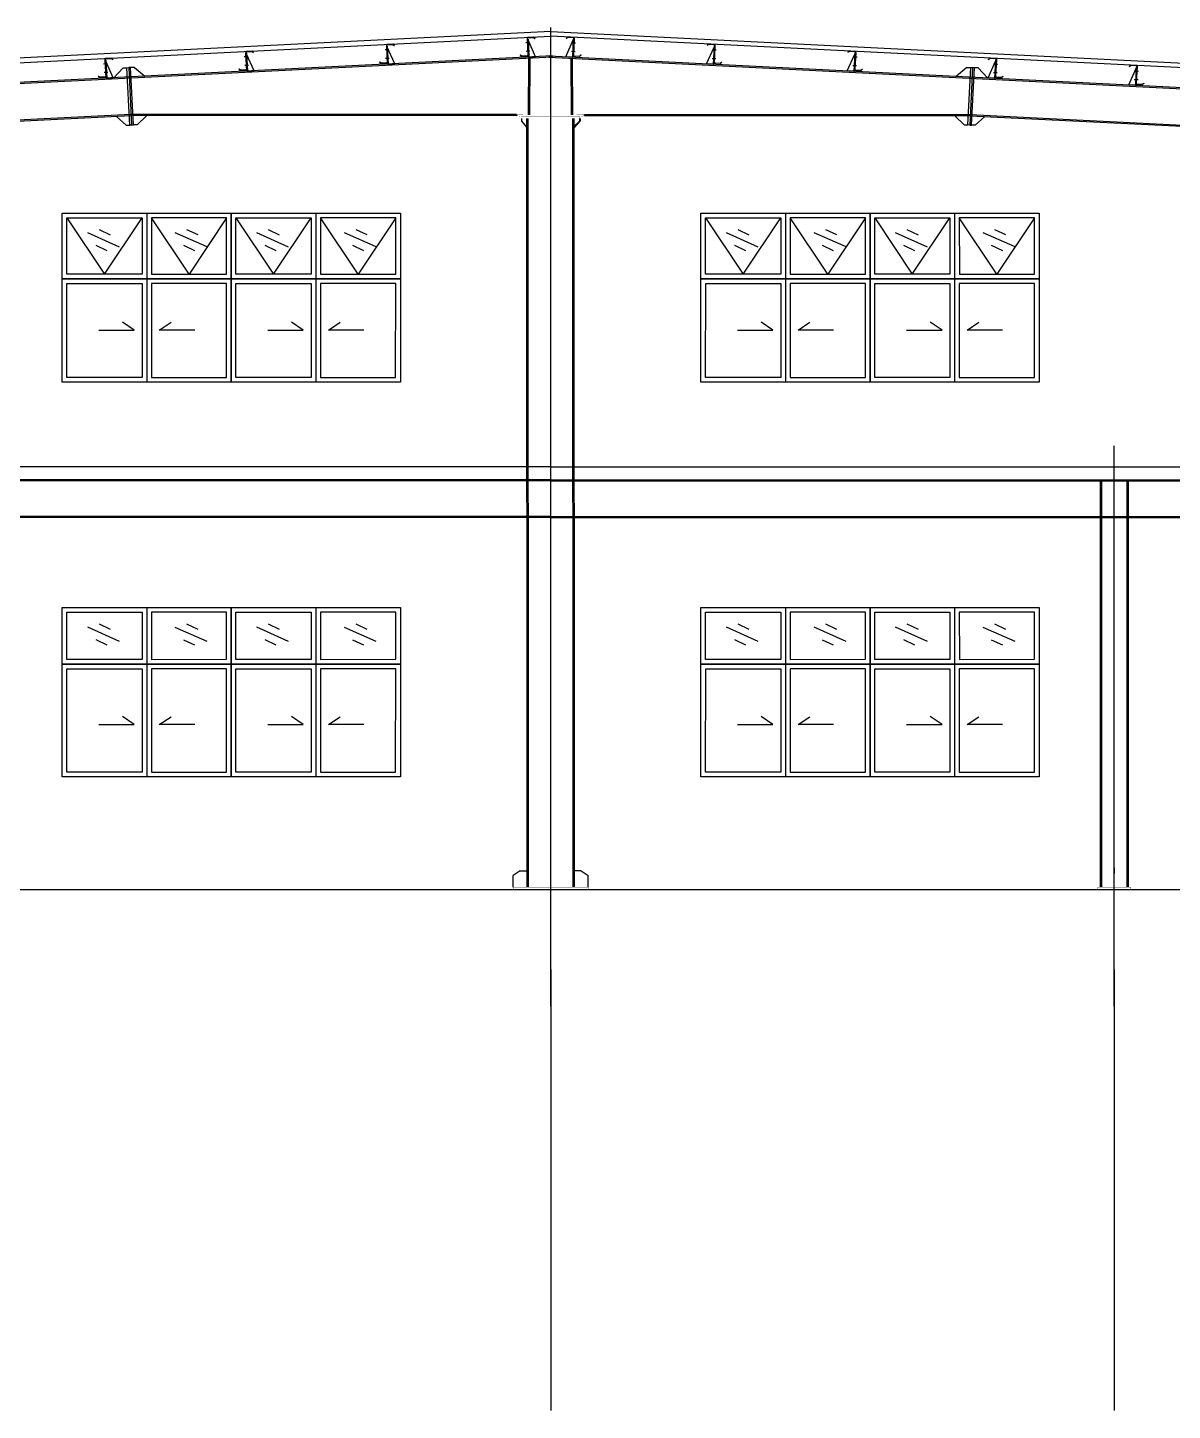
# Model space of a CAD drawing. Extents: x 180850 to 1400258, y 48356 to 327067.
# Drawn here: x 830973 to 843158, y 243632 to 258350 of the extents above; entities that cross this region are included whole.
import ezdxf

# ---------------------------------------------------------------- set-up
doc = ezdxf.new("R2010")
doc.units = 0
doc.header["$LTSCALE"] = 1000
for name, color, linetype in [('AXIS', 3, 'Continuous'), ('DOTE', 1, 'Continuous'), ('GL', 150, 'Continuous'), ('GZ', 50, 'Continuous'), ('LT', 27, 'Continuous'), ('PZ', 202, 'Continuous')]:
    doc.layers.add(name, color=color, linetype=linetype)

msp = doc.modelspace()

# ---------------------------------------------------------------- linework, layer by layer
at = {"color": 8}
for p, q in [((831390.1736459126, 256325.9786894473, -0.8588636219624366), (831790.2466127181, 255725.5858512942, -0.8588636219624366)), ((831790.2466127181, 255725.5858512942, -0.8588636219624366), (832190.3278765746, 256325.6580016415, -0.8588636219624366)), ((832240.502958785, 256375.9425833148, -0.8588636219624366), (832240.6313898627, 255675.6700640673, -0.8588636219624366)), ((832690.9978324878, 255725.7235402447, -0.8588636219624366), (832290.6964821615, 256325.6764094011, -0.8588636219624366)), ((833090.850551457, 256326.2355757874, -0.8588636219624366), (832690.9978324878, 255725.7235402447, -0.8588636219624366)), ((833190.137538651, 256325.9572676836, -0.8588636219624366), (833590.2105054565, 255725.5644295305, -0.8588636219624366)), ((833590.2105054565, 255725.5644295305, -0.8588636219624366), (833990.291769313, 256325.6365798778, -0.8588636219624366)), ((834040.4668515235, 256375.9211615511, -0.8588636219624366), (834040.5952826012, 255675.6486423037, -0.8588636219624366)), ((834490.9617252263, 255725.7021184811, -0.8588636219624366), (834090.6603749, 256325.6549876374, -0.8588636219624366)), ((834890.8144441955, 256326.2141540238, -0.8588636219624366), (834490.9617252263, 255725.7021184811, -0.8588636219624366)), ((838190.2097531741, 256326.0001112109, -0.8588636219624366), (838590.2827199796, 255725.6072730578, -0.8588636219624366)), ((838590.2827199796, 255725.6072730578, -0.8588636219624366), (838990.3639838361, 256325.6794234051, -0.8588636219624366)), ((839040.5390660466, 256375.9640050784, -0.8588636219624366), (839040.6674971243, 255675.691485831, -0.8588636219624366)), ((839491.0339397494, 255725.7449620084, -0.8588636219624366), (839090.7325894231, 256325.6978311647, -0.8588636219624366)), ((839890.8866587186, 256326.2569975511, -0.8588636219624366), (839491.0339397494, 255725.7449620084, -0.8588636219624366)), ((839990.1736459126, 256325.9786894473, -0.8588636219624366), (840390.2466127181, 255725.5858512942, -0.8588636219624366)), ((840390.2466127181, 255725.5858512942, -0.8588636219624366), (840790.3278765746, 256325.6580016415, -0.8588636219624366)), ((840840.502958785, 256375.9425833148, -0.8588636219624366), (840840.6313898627, 255675.6700640673, -0.8588636219624366)), ((841290.9978324878, 255725.7235402447, -0.8588636219624366), (840890.6964821615, 256325.6764094011, -0.8588636219624366)), ((841690.850551457, 256326.2355757874, -0.8588636219624366), (841290.9978324878, 255725.7235402447, -0.8588636219624366)), ((831608.9900920771, 256171.4700758417, -0.8588636219624366), (831947.3019435448, 256018.8607322307, -0.8588636219624366)), ((831733.6171587091, 256203.5179567246, -0.8588636219624366), (831851.2802390113, 256146.4553734473, -0.8588636219624366)), ((832541.0572881231, 256169.9243734896, -0.8588636219624366), (832880.8681263925, 256020.6825737299, -0.8588636219624366)), ((832665.359917626, 256203.208434315, -0.8588636219624366), (832783.5839240439, 256147.31726164, -0.8588636219624366)), ((833408.9539848155, 256171.448654078, -0.8588636219624366), (833747.2658362832, 256018.8393104671, -0.8588636219624366)), ((833533.5810514475, 256203.4965349609, -0.8588636219624366), (833651.2441317497, 256146.4339516836, -0.8588636219624366)), ((834341.0211808615, 256169.9029517259, -0.8588636219624366), (834680.8320191309, 256020.6611519662, -0.8588636219624366)), ((834465.3238103645, 256203.1870125513, -0.8588636219624366), (834583.5478167824, 256147.2958398764, -0.8588636219624366)), ((838409.0261993386, 256171.4914976054, -0.8588636219624366), (838747.3380508063, 256018.8821539944, -0.8588636219624366)), ((838533.6532659706, 256203.5393784883, -0.8588636219624366), (838651.3163462728, 256146.4767952109, -0.8588636219624366)), ((839341.0933953846, 256169.9457952532, -0.8588636219624366), (839680.904233654, 256020.7039954936, -0.8588636219624366)), ((839465.3960248876, 256203.2298560786, -0.8588636219624366), (839583.6200313055, 256147.3386834037, -0.8588636219624366)), ((840208.9900920771, 256171.4700758417, -0.8588636219624366), (840547.3019435448, 256018.8607322307, -0.8588636219624366)), ((840333.6171587091, 256203.5179567246, -0.8588636219624366), (840451.2802390113, 256146.4553734473, -0.8588636219624366)), ((841141.0572881231, 256169.9243734895, -0.8588636219624366), (841480.8681263925, 256020.6825737299, -0.8588636219624366)), ((841265.359917626, 256203.208434315, -0.8588636219624366), (841383.5839240439, 256147.31726164, -0.8588636219624366)), ((831697.4182019288, 256035.6178933394, -0.8588636219624366), (831815.0812822311, 255978.5553100621, -0.8588636219624366)), ((832630.8302818618, 256034.9571341395, -0.8588636219624366), (832749.0542882798, 255979.0659614647, -0.8588636219624366)), ((833497.3820946673, 256035.5964715758, -0.8588636219624366), (833615.0451749696, 255978.5338882984, -0.8588636219624366)), ((834430.7941746003, 256034.9357123759, -0.8588636219624366), (834549.0181810183, 255979.044539701, -0.8588636219624366)), ((838497.4543091904, 256035.6393151031, -0.8588636219624366), (838615.1173894927, 255978.5767318258, -0.8588636219624366)), ((839430.8663891234, 256034.9785559032, -0.8588636219624366), (839549.0903955414, 255979.0873832283, -0.8588636219624366)), ((840297.4182019288, 256035.6178933394, -0.8588636219624366), (840415.0812822311, 255978.5553100621, -0.8588636219624366)), ((841230.8302818618, 256034.9571341395, -0.8588636219624366), (841349.0542882798, 255979.0659614646, -0.8588636219624366)), ((832240.6313898627, 255675.6700640673, -0.8588636219624366), (832240.334440215, 254575.6701008086, -0.8588636219624366)), ((834040.5952826012, 255675.6486423037, -0.8588636219624366), (834040.2983329535, 254575.6486790449, -0.8588636219624366)), ((839040.6674971243, 255675.691485831, -0.8588636219624366), (839040.3705474766, 254575.6915225723, -0.8588636219624366)), ((840840.6313898627, 255675.6700640673, -0.8588636219624366), (840840.334440215, 254575.6701008086, -0.8588636219624366)), ((831729.7737858994, 255131.090204967, -0.8588636219624366), (832106.4648071239, 255130.9969897422, -0.8588636219624366)), ((832106.4648071239, 255130.9969897422, -0.8588636219624366), (831981.649973991, 255215.4729585248, -0.8588636219624366)), ((832374.5388971069, 255130.9306526512, -0.8588636219624366), (832499.3955234679, 255215.3448382218, -0.8588636219624366)), ((832751.2299183314, 255130.8374374264, -0.8588636219624366), (832374.5388971069, 255130.9306526512, -0.8588636219624366)), ((833529.7376786378, 255131.0687832033, -0.8588636219624366), (833906.4286998623, 255130.9755679785, -0.8588636219624366)), ((833906.4286998623, 255130.9755679785, -0.8588636219624366), (833781.6138667294, 255215.4515367612, -0.8588636219624366)), ((834174.5027898453, 255130.9092308875, -0.8588636219624366), (834299.3594162064, 255215.3234164581, -0.8588636219624366)), ((834551.1938110698, 255130.8160156627, -0.8588636219624366), (834174.5027898453, 255130.9092308875, -0.8588636219624366)), ((838529.809893161, 255131.1116267307, -0.8588636219624366), (838906.5009143854, 255131.0184115059, -0.8588636219624366)), ((838906.5009143854, 255131.0184115059, -0.8588636219624366), (838781.6860812525, 255215.4943802885, -0.8588636219624366)), ((839174.5750043684, 255130.9520744148, -0.8588636219624366), (839299.4316307295, 255215.3662599855, -0.8588636219624366)), ((839551.2660255929, 255130.85885919, -0.8588636219624366), (839174.5750043684, 255130.9520744148, -0.8588636219624366)), ((840329.7737858994, 255131.090204967, -0.8588636219624366), (840706.4648071239, 255130.9969897422, -0.8588636219624366)), ((840706.4648071239, 255130.9969897422, -0.8588636219624366), (840581.649973991, 255215.4729585248, -0.8588636219624366)), ((840974.5388971069, 255130.9306526512, -0.8588636219624366), (841099.3955234679, 255215.3448382218, -0.8588636219624366)), ((841351.2299183314, 255130.8374374264, -0.8588636219624366), (840974.5388971069, 255130.9306526512, -0.8588636219624366)), ((832240.503405467, 252176.4694914776, -0.8588636219624366), (832240.6318365448, 251576.1969722302, -0.8588636219624366)), ((834040.4672982055, 252176.4480697139, -0.8588636219624366), (834040.5957292833, 251576.1755504665, -0.8588636219624366)), ((839040.5395127286, 252176.4909132413, -0.8588636219624366), (839040.6679438064, 251576.2183939938, -0.8588636219624366)), ((840840.503405467, 252176.4694914776, -0.8588636219624366), (840840.6318365448, 251576.1969722302, -0.8588636219624366)), ((831733.6176053912, 252004.0448648874, -0.8588636219624366), (831851.2806856934, 251946.9822816101, -0.8588636219624366)), ((832665.3603643081, 252003.7353424778, -0.8588636219624366), (832783.584370726, 251947.8441698029, -0.8588636219624366)), ((833533.5814981296, 252004.0234431238, -0.8588636219624366), (833651.2445784318, 251946.9608598464, -0.8588636219624366)), ((834465.3242570466, 252003.7139207141, -0.8588636219624366), (834583.5482634645, 251947.8227480392, -0.8588636219624366)), ((838533.6537126527, 252004.0662866511, -0.8588636219624366), (838651.3167929549, 251947.0037033738, -0.8588636219624366)), ((839465.3964715697, 252003.7567642415, -0.8588636219624366), (839583.6204779876, 251947.8655915665, -0.8588636219624366)), ((840333.6176053912, 252004.0448648874, -0.8588636219624366), (840451.2806856934, 251946.9822816101, -0.8588636219624366)), ((841265.3603643081, 252003.7353424778, -0.8588636219624366), (841383.584370726, 251947.8441698029, -0.8588636219624366)), ((831608.9905387592, 251971.9969840045, -0.8588636219624366), (831947.3023902269, 251819.3876403936, -0.8588636219624366)), ((831697.4186486109, 251836.1448015023, -0.8588636219624366), (831815.0817289131, 251779.0822182249, -0.8588636219624366)), ((832541.0577348052, 251970.4512816524, -0.8588636219624366), (832880.8685730746, 251821.2094818927, -0.8588636219624366)), ((832630.8307285439, 251835.4840423024, -0.8588636219624366), (832749.054734962, 251779.5928696275, -0.8588636219624366)), ((833408.9544314976, 251971.9755622409, -0.8588636219624366), (833747.2662829653, 251819.3662186299, -0.8588636219624366)), ((833497.3825413494, 251836.1233797386, -0.8588636219624366), (833615.0456216516, 251779.0607964613, -0.8588636219624366)), ((834341.0216275436, 251970.4298598887, -0.8588636219624366), (834680.832465813, 251821.1880601291, -0.8588636219624366)), ((838409.0266460207, 251972.0184057682, -0.8588636219624366), (838747.3384974884, 251819.4090621572, -0.8588636219624366)), ((838497.4547558725, 251836.1662232659, -0.8588636219624366), (838615.1178361747, 251779.1036399886, -0.8588636219624366)), ((839341.0938420667, 251970.472703416, -0.8588636219624366), (839680.9046803361, 251821.2309036564, -0.8588636219624366)), ((839430.8668358055, 251835.5054640661, -0.8588636219624366), (839549.0908422235, 251779.6142913911, -0.8588636219624366)), ((840208.9905387592, 251971.9969840045, -0.8588636219624366), (840547.3023902269, 251819.3876403936, -0.8588636219624366)), ((840297.4186486109, 251836.1448015023, -0.8588636219624366), (840415.0817289131, 251779.0822182249, -0.8588636219624366)), ((841141.0577348052, 251970.4512816524, -0.8588636219624366), (841480.8685730746, 251821.2094818927, -0.8588636219624366)), ((841230.8307285439, 251835.4840423024, -0.8588636219624366), (841349.054734962, 251779.5928696275, -0.8588636219624366)), ((834430.7946212824, 251835.4626205387, -0.8588636219624366), (834549.0186277004, 251779.5714478638, -0.8588636219624366)), ((832240.6318365448, 251576.1969722302, -0.8588636219624366), (832240.3348868971, 250376.1970089715, -0.8588636219624366)), ((834040.5957292833, 251576.1755504665, -0.8588636219624366), (834040.2987796356, 250376.1755872078, -0.8588636219624366)), ((839040.6679438064, 251576.2183939938, -0.8588636219624366), (839040.3709941587, 250376.2184307351, -0.8588636219624366)), ((840840.6318365448, 251576.1969722302, -0.8588636219624366), (840840.3348868971, 250376.1970089715, -0.8588636219624366)), ((832106.465253806, 250931.523897905, -0.8588636219624366), (831981.650420673, 251015.9998666877, -0.8588636219624366)), ((832374.539343789, 250931.457560814, -0.8588636219624366), (832499.3959701499, 251015.8717463846, -0.8588636219624366)), ((833906.4291465444, 250931.5024761414, -0.8588636219624366), (833781.6143134114, 251015.978444924, -0.8588636219624366)), ((834174.5032365274, 250931.4361390503, -0.8588636219624366), (834299.3598628883, 251015.850324621, -0.8588636219624366)), ((838906.5013610675, 250931.5453196687, -0.8588636219624366), (838781.6865279345, 251016.0212884513, -0.8588636219624366)), ((839174.5754510505, 250931.4789825777, -0.8588636219624366), (839299.4320774114, 251015.8931681483, -0.8588636219624366)), ((840706.465253806, 250931.523897905, -0.8588636219624366), (840581.650420673, 251015.9998666877, -0.8588636219624366)), ((840974.539343789, 250931.457560814, -0.8588636219624366), (841099.3959701499, 251015.8717463846, -0.8588636219624366)), ((831729.7742325815, 250931.6171131298, -0.8588636219624366), (832106.465253806, 250931.523897905, -0.8588636219624366)), ((832751.2303650135, 250931.3643455892, -0.8588636219624366), (832374.539343789, 250931.457560814, -0.8588636219624366)), ((833529.73812532, 250931.5956913662, -0.8588636219624366), (833906.4291465444, 250931.5024761414, -0.8588636219624366)), ((834551.1942577519, 250931.3429238255, -0.8588636219624366), (834174.5032365274, 250931.4361390503, -0.8588636219624366)), ((838529.810339843, 250931.6385348935, -0.8588636219624366), (838906.5013610675, 250931.5453196687, -0.8588636219624366)), ((839551.266472275, 250931.3857673529, -0.8588636219624366), (839174.5754510505, 250931.4789825777, -0.8588636219624366)), ((840329.7742325815, 250931.6171131298, -0.8588636219624366), (840706.465253806, 250931.523897905, -0.8588636219624366)), ((841351.2303650135, 250931.3643455892, -0.8588636219624366), (840974.539343789, 250931.457560814, -0.8588636219624366))]:
    msp.add_line(p, q, dxfattribs=at)
at = {"color": 8, "elevation": -0.8588636219624366}
for points in [[(831340.5301162495, 256375.9532940666), (833140.4940089879, 256375.9318723029), (833140.4940089907, 255675.9318723029), (831340.5301162523, 255675.9532940666)], [(831390.16891691, 256326.3137844837), (832190.3243085213, 256326.3027154432), (832190.3243085238, 255725.5803167739), (831390.1689169124, 255725.5913858144)], [(833090.8551575453, 256326.5706725359), (832290.6998137315, 256326.3211244682), (832290.9201605809, 255725.5987662109), (833091.0755043947, 255725.8483142786)], [(833140.4940089879, 256375.9318723029), (834940.4579017264, 256375.9104505392), (834940.4579017292, 255675.9104505392), (833140.4940089907, 255675.9318723029)], [(833190.1328096484, 256326.29236272), (833990.2882012598, 256326.2812936795), (833990.2882012622, 255725.5588950103), (833190.1328096509, 255725.5699640508)], [(834890.8190502838, 256326.5492507722), (834090.6637064699, 256326.2997027045), (834090.8840533193, 255725.5773444472), (834891.0393971332, 255725.8268925149)], [(838140.566223511, 256375.9747158302), (839940.5301162495, 256375.9532940666), (839940.5301162523, 255675.9532940666), (838140.5662235138, 255675.9747158302)], [(838190.2050241715, 256326.3352062474), (838990.3604157829, 256326.3241372069), (838990.3604157853, 255725.6017385376), (838190.205024174, 255725.6128075781)], [(839890.8912648069, 256326.5920942995), (839090.735920993, 256326.3425462318), (839090.9562678424, 255725.6201879746), (839891.1116116563, 255725.8697360423)], [(839940.5301162495, 256375.9532940666), (841740.4940089879, 256375.9318723029), (841740.4940089907, 255675.9318723029), (839940.5301162523, 255675.9532940666)], [(839990.16891691, 256326.3137844837), (840790.3243085213, 256326.3027154432), (840790.3243085238, 255725.5803167739), (839990.1689169124, 255725.5913858144)], [(841690.8551575453, 256326.5706725359), (840890.6998137315, 256326.3211244682), (840890.9201605809, 255725.5987662109), (841691.0755043947, 255725.8483142786)], [(831340.560116252, 255675.9532940666), (833140.5540089898, 255675.9318723029), (833140.5240089941, 254575.4630548012), (831340.5301162563, 254575.4844765648)], [(833140.5240089905, 255675.9318723029), (834940.5179017283, 255675.9104505392), (834940.4879017326, 254575.4416330375), (833140.4940089948, 254575.4630548012)], [(838140.5962235136, 255675.9747158302), (839940.5901162514, 255675.9532940666), (839940.5601162557, 254575.4844765649), (838140.5662235179, 254575.5058983285)], [(839940.560116252, 255675.9532940666), (841740.5540089898, 255675.9318723029), (841740.5240089941, 254575.4630548012), (839940.5301162563, 254575.4844765648)], [(831390.5815383949, 255625.8432955062), (832190.6490184901, 255625.6824310765), (832190.3768146464, 254625.682464756), (831390.3093345512, 254625.8433291857)], [(833090.6564955265, 255625.4968356903), (832290.5890154315, 255625.6577001199), (832290.3168115878, 254625.6577337995), (833090.3842916829, 254625.4968693698)], [(833190.5454311334, 255625.8218737425), (833990.6129112286, 255625.6610093128), (833990.3407073849, 254625.6610429923), (833190.2732272897, 254625.821907422)], [(834890.620388265, 255625.4754139266), (834090.5529081699, 255625.6362783563), (834090.2807043262, 254625.6363120358), (834890.3481844213, 254625.4754476061)], [(838190.6176456565, 255625.8647172699), (838990.6851257517, 255625.7038528402), (838990.412921908, 254625.7038865197), (838190.3454418128, 254625.8647509494)], [(839890.6926027881, 255625.5182574539), (839090.625122693, 255625.6791218836), (839090.3529188493, 254625.6791555631), (839890.4203989444, 254625.5182911334)], [(839990.5815383949, 255625.8432955062), (840790.6490184901, 255625.6824310765), (840790.3768146464, 254625.682464756), (839990.3093345512, 254625.8433291857)], [(841690.6564955265, 255625.4968356903), (840890.5890154315, 255625.6577001199), (840890.3168115878, 254625.6577337995), (841690.3842916829, 254625.4968693698)], [(831340.5305629314, 252176.4802022294), (833140.49445567, 252176.4587804658), (833140.4944556728, 251576.4587804658), (831340.5305629343, 251576.4802022294)], [(833140.4944556699, 252176.4587804657), (834940.4583484085, 252176.4373587021), (834940.4583484113, 251576.4373587021), (833140.4944556728, 251576.4587804657)], [(838140.566670193, 252176.5016239931), (839940.5305629316, 252176.4802022294), (839940.5305629343, 251576.4802022294), (838140.5666701959, 251576.5016239931)], [(839940.5305629314, 252176.4802022294), (841740.49445567, 252176.4587804658), (841740.4944556728, 251576.4587804658), (839940.5305629343, 251576.4802022294)], [(831390.169363592, 252126.8406926465), (832190.3247552034, 252126.829623606), (832190.3247552059, 251626.1072249368), (831390.1693635944, 251626.1182939773)], [(833090.8556042274, 252127.0975806987), (832290.7002604136, 252126.848032631), (832290.9206072629, 251626.1256743737), (833091.0759510767, 251626.3752224414)], [(833190.1332563305, 252126.8192708829), (833990.2886479419, 252126.8082018424), (833990.2886479443, 251626.0858031731), (833190.1332563328, 251626.0968722136)], [(834890.8194969659, 252127.0761589351), (834090.664153152, 252126.8266108674), (834090.8845000013, 251626.1042526101), (834891.0398438151, 251626.3538006778)], [(838190.2054708536, 252126.8621144102), (838990.360862465, 252126.8510453697), (838990.3608624674, 251626.1286467004), (838190.2054708559, 251626.139715741)], [(839890.891711489, 252127.1190024624), (839090.7363676751, 252126.8694543947), (839090.9567145244, 251626.1470961374), (839891.1120583382, 251626.3966442051)], [(839990.169363592, 252126.8406926465), (840790.3247552034, 252126.829623606), (840790.3247552059, 251626.1072249368), (839990.1693635944, 251626.1182939773)], [(841690.8556042274, 252127.0975806987), (840890.7002604136, 252126.848032631), (840890.9206072629, 251626.1256743737), (841691.0759510767, 251626.3752224414)], [(831340.5605629341, 251576.4802022294), (833140.5544556719, 251576.4587804658), (833140.5244556761, 250375.989962964), (831340.5305629384, 250376.0113847277)], [(833140.5244556726, 251576.4587804657), (834940.5183484104, 251576.4373587021), (834940.4883484145, 250375.9685412004), (833140.4944556769, 250375.989962964)], [(838140.5966701957, 251576.5016239931), (839940.5905629335, 251576.4802022294), (839940.5605629376, 250376.0113847277), (838140.5666702, 250376.0328064913)], [(839940.5605629341, 251576.4802022294), (841740.5544556719, 251576.4587804658), (841740.5244556761, 250375.989962964), (839940.5305629384, 250376.0113847277)], [(831390.5819850769, 251526.370203669), (832190.6494651721, 251526.2093392393), (832190.3772613285, 250426.2093729188), (831390.3097812333, 250426.3702373485)], [(833090.6569422085, 251526.0237438531), (832290.5894621136, 251526.1846082828), (832290.3172582699, 250426.1846419623), (833090.384738365, 250426.0237775326)], [(833190.5458778153, 251526.3487819054), (833990.6133579105, 251526.1879174757), (833990.341154067, 250426.1879511552), (833190.2736739718, 250426.3488155849)], [(834890.620834947, 251526.0023220894), (834090.553354852, 251526.1631865191), (834090.2811510083, 250426.1632201986), (834890.3486311034, 250426.0023557689)], [(838190.6180923384, 251526.3916254327), (838990.6855724336, 251526.230761003), (838990.4133685901, 250426.2307946825), (838190.3458884949, 250426.3916591122)], [(839890.6930494701, 251526.0451656168), (839090.6255693751, 251526.2060300465), (839090.3533655314, 250426.206063726), (839890.4208456265, 250426.0451992963)], [(839990.5819850769, 251526.370203669), (840790.6494651721, 251526.2093392393), (840790.3772613285, 250426.2093729188), (839990.3097812333, 250426.3702373485)], [(841690.6569422085, 251526.0237438531), (840890.5894621136, 251526.1846082828), (840890.3172582699, 250426.1846419623), (841690.384738365, 250426.0237775326)]]:
    msp.add_lwpolyline(points, close=True, dxfattribs=at)
at = {"layer": 'AXIS'}
for p, q in [((836540.7047851747, 248325.9413981656, -0.8588636219624313), (836540.7047851747, 243631.8239446463, -0.8588636219624313)), ((842540.5295858451, 248325.9415756484, -0.8028294718700764), (842540.5295858451, 243631.8241221292, -0.8028294718700764))]:
    msp.add_line(p, q, dxfattribs=at)
at = {"layer": 'AXIS', "linetype": 'ByBlock', "elevation": -0.8588636219624313}
for points in [[(819083.6722848143, 257386.4253003698), (836540.5296107635, 258260.1648745387), (836540.5296107635, 258310.428871898), (819081.1754039668, 257436.3629173137)], [(853997.3869367151, 257386.4253004146), (836540.5296107634, 258260.1648745387), (836540.5296107633, 258310.428871898), (853999.8838175624, 257436.3629173585)]]:
    msp.add_lwpolyline(points, close=True, dxfattribs=at)
at = {"layer": 'DOTE'}
for p, q in [((836540.5296107768, 247935.9413981761, -0.8588636219624313), (836540.5296107634, 258350.4373712998, -0.8588636219624313)), ((842540.529537606, 247935.9413982169, -0.8588636219624313), (842540.5302753124, 253900.0961025043, -0.001950319832712211)), ((816679.980314843, 249175.9413981653, -0.8588636219624313), (855812.1823252483, 249175.9413981653, -0.8588636219624313))]:
    msp.add_line(p, q, dxfattribs=at)
at = {"layer": 'GL'}
for p, q in [((836558.6156539874, 258037.8294085247, -0.8588636219624313), (819383.8546885119, 257179.0913602518, -0.8588636219624313)), ((836558.6156539873, 258049.8443991614, -0.8588636219624313), (819384.0943890733, 257191.1183359165, -0.8588636219624313)), ((836304.7359878805, 257423.1533364651, 4.173199781444268), (836307.0081858935, 258025.24903512, 0.8363890483157812)), ((836318.7360532635, 257423.1533364651, 4.173199781444268), (836321.0082507633, 258025.9490383635, 0.8319454292684281)), ((836522.4435675403, 258049.8443991613, -0.8588636219624313), (853696.9648324565, 257191.1183359606, -0.8588636219624313)), ((836522.4435675403, 258037.8294085247, -0.8588636219624313), (853697.2045330178, 257179.0913602959, -0.8588636219624313)), ((836762.3231682656, 257423.1533364657, 4.173199781444268), (836760.0509707644, 258025.9490383641, 0.8319454292684281)), ((836776.3232336487, 257423.1533364657, 4.173199781444268), (836774.051035634, 258025.2490351206, 0.8363890483157812)), ((832074.4293636314, 257425.135396753, -0.8588496992449324), (822101.2923195561, 256926.4785445506, -0.8588636219624313)), ((832075.0286150347, 257413.1503686864, -0.8588496992449324), (822101.8915709595, 256914.493516484, -0.8588636219624313)), ((836178.2485278468, 257424.3611271787, -0.8858517751777693), (832074.3879027017, 257425.9646153403, -0.8588464041354636)), ((836178.2564671435, 257413.160672976, 0.3432826292532876), (832074.986850524, 257413.985658897, -0.8588636219624313)), ((836902.8027543857, 257413.1606729769, 0.3432826292532876), (841006.0723710052, 257413.9856589085, -0.8588636219624313)), ((836902.8106936824, 257424.3611271796, -0.8858517751777693), (841006.6713188274, 257425.9646153518, -0.8588464041354636)), ((841006.0306064945, 257413.1503686979, -0.8588496992449324), (850979.1676505711, 256914.4935165211, -0.8588636219624313)), ((841006.6298578978, 257425.1353967644, -0.8588496992449324), (850979.7669019743, 256926.4785445876, -0.8588636219624313)), ((836540.5296107694, 253675.9483462707, -0.3255511519365963), (818794.5295376028, 253675.9379514231, 0.8129420398495277)), ((836540.5296107694, 253675.9483462707, -0.3255511519365963), (854286.529683936, 253675.9379514687, 0.8129420398495277)), ((836540.5296107696, 253535.9519804407, -0.4387857716687783), (818794.5295376026, 253535.9355952552, 0.886356276651437)), ((836540.5296107696, 253525.9519804407, -0.4387857701123332), (818794.5295584423, 253525.9355952552, 0.8863562766512265)), ((836540.5296107696, 253535.9519804407, -0.4387857716687783), (854286.5296839365, 253535.9355953008, 0.886356276651437)), ((836540.5296107696, 253525.9519804407, -0.4387857701123332), (854286.5296630969, 253525.9355953008, 0.8863562766512265)), ((836540.5296107702, 253145.9417776362, -10.92816903370122), (818794.5295376028, 253145.9351372263, 1.090864163447346)), ((836540.5296107702, 253135.9417776362, -10.92816903092892), (818794.5295416961, 253135.9351372263, 1.090864163447346)), ((836540.52961077, 253145.9417776362, -10.92816903370122), (854286.5296839373, 253145.9351372719, 1.090864163447346)), ((836540.52961077, 253135.9417776362, -10.92816903092892), (854286.5296798442, 253135.9351372719, 1.090864163447346))]:
    msp.add_line(p, q, dxfattribs=at)
at = {"layer": 'GZ'}
for p, q in [((836290.5295376047, 249200.9413981924, 3.15953438246293), (836288.2569871189, 257385.1533646405, -4.57957060142503)), ((836304.5295376047, 249200.9413981924, 3.15953438246293), (836302.2569871193, 257385.1533646405, -4.534954604546454)), ((836774.2569871189, 257385.1533646405, -9.13811418773097), (836776.5295376042, 249200.9413981924, -0.8569133021296054)), ((836788.2569871189, 257385.1533646405, -9.13811418773097), (836790.5295376042, 249200.9413981924, -0.8569133021296054)), ((842390.5303484787, 253535.94657905, -0.001950319832825897), (842390.5296107754, 249200.9413981803, -0.8569133021296054)), ((842404.5303484787, 253535.9465790499, -0.001950319832801028), (842404.5296107754, 249200.9413981803, -0.8569133021296054)), ((842676.529610775, 249200.941398181, 3.15953438246293), (842676.5303484784, 253535.9465790496, 4.579310089134225)), ((842690.529610775, 249200.9413981811, 3.15953438246293), (842690.5303484787, 253535.9465790496, 4.53635939594374))]:
    msp.add_line(p, q, dxfattribs=at)
at = {"layer": 'LT', "color": 1, "linetype": 'Continuous'}
for p, q in [((836315.4146913426, 258190.1348714909, -4.858863622005261), (836275.5589792663, 258188.1420858894, -4.858863622005261)), ((836315.4146913426, 258190.1348714909, -4.858863622005261), (836275.5589792663, 258188.1420858894, -4.858863622005261)), ((836765.6445301846, 258190.1348714915, -4.858863622005261), (836805.5002422609, 258188.14208589, -4.858863622005261)), ((836765.6445301846, 258190.1348714915, -4.858863622005261), (836805.5002422609, 258188.14208589, -4.858863622005261)), ((833319.1576747093, 258040.3220206586, -4.858863622005261), (833279.3019626329, 258038.3292350572, -4.858863622005261)), ((833319.1576747093, 258040.3220206586, -4.858863622005261), (833279.3019626329, 258038.3292350572, -4.858863622005261)), ((834817.2861830262, 258115.2284460745, -4.858863622005261), (834777.4304709497, 258113.235660473, -4.858863622005261)), ((834817.2861830262, 258115.2284460745, -4.858863622005261), (834777.4304709497, 258113.235660473, -4.858863622005261)), ((834821.8565050776, 258023.8220050552, -4.858863622005261), (834782.0007930018, 258021.829219448, -4.858863622005261)), ((834821.8565050776, 258023.8220050552, -4.858863622005261), (834782.0007930018, 258021.829219448, -4.858863622005261)), ((836319.9850133942, 258098.7284304714, -4.858863622005261), (836280.1293013184, 258096.7356448644, -4.858863622005261)), ((836319.9850133942, 258098.7284304714, -4.858863622005261), (836280.1293013184, 258096.7356448644, -4.858863622005261)), ((836761.0742081332, 258098.728430472, -4.858863622005261), (836800.929920209, 258096.735644865, -4.858863622005261)), ((836761.0742081332, 258098.728430472, -4.858863622005261), (836800.929920209, 258096.735644865, -4.858863622005261)), ((838259.2027164501, 258023.8220050596, -4.858863622005261), (838299.0584285258, 258021.8292194526, -4.858863622005261)), ((838259.2027164501, 258023.8220050596, -4.858863622005261), (838299.0584285258, 258021.8292194526, -4.858863622005261)), ((838263.7730385013, 258115.228446079, -4.858863622005261), (838303.6287505777, 258113.2356604775, -4.858863622005261)), ((838263.7730385013, 258115.228446079, -4.858863622005261), (838303.6287505777, 258113.2356604775, -4.858863622005261)), ((839761.9015468182, 258040.3220206669, -4.858863622005261), (839801.7572588946, 258038.3292350655, -4.858863622005261)), ((839761.9015468182, 258040.3220206669, -4.858863622005261), (839801.7572588946, 258038.3292350655, -4.858863622005261)), ((831821.0291663925, 257965.4155952428, -4.858863622005261), (831781.1734543161, 257963.4228096413, -4.858863622005261)), ((831821.0291663925, 257965.4155952428, -4.858863622005261), (831781.1734543161, 257963.4228096413, -4.858863622005261)), ((831825.5994884439, 257874.0091542234, -4.858863622005261), (831785.7437763682, 257872.0163686164, -4.858863622005261)), ((831825.5994884439, 257874.0091542234, -4.858863622005261), (831785.7437763682, 257872.0163686164, -4.858863622005261)), ((833323.7279967607, 257948.9155796393, -4.858863622005261), (833283.872284685, 257946.9227940322, -4.858863622005261)), ((833323.7279967607, 257948.9155796393, -4.858863622005261), (833283.872284685, 257946.9227940322, -4.858863622005261)), ((839757.331224767, 257948.9155796475, -4.858863622005261), (839797.1869368429, 257946.9227940405, -4.858863622005261)), ((839757.331224767, 257948.9155796475, -4.858863622005261), (839797.1869368429, 257946.9227940405, -4.858863622005261)), ((841255.4597330841, 257874.0091542355, -4.858863622005261), (841295.3154451598, 257872.0163686286, -4.858863622005261)), ((841255.4597330841, 257874.0091542355, -4.858863622005261), (841295.3154451598, 257872.0163686286, -4.858863622005261)), ((841260.0300551353, 257965.4155952549, -4.858863622005261), (841299.8857672117, 257963.4228096536, -4.858863622005261)), ((841260.0300551353, 257965.4155952549, -4.858863622005261), (841299.8857672117, 257963.4228096536, -4.858863622005261)), ((842758.1585634523, 257890.5091698428, -4.858863622005261), (842798.0142755287, 257888.5163842415, -4.858863622005261)), ((842758.1585634523, 257890.5091698428, -4.858863622005261), (842798.0142755287, 257888.5163842415, -4.858863622005261)), ((842753.5882414011, 257799.1027288235, -4.858863622005261), (842793.4439534768, 257797.1099432166, -4.858863622005261)), ((842753.5882414011, 257799.1027288235, -4.858863622005261), (842793.4439534768, 257797.1099432166, -4.858863622005261))]:
    msp.add_line(p, q, dxfattribs=at)
at = {"layer": 'LT', "elevation": -4.85886362199787}
for points in [[(834794.9688363788, 258158.9081545657, -0.4142135623730951), (834804.4569835982, 258169.3950541242), (834860.1447766218, 258172.1794437763), (834874.2648269744, 258159.4041601234), (834876.2775669463, 258161.6287674604), (834861.2360540631, 258175.2377553072), (834801.3109137312, 258172.2414982902, 0.414213562373095), (834791.8227665115, 258161.7545987318), (834800.6617247122, 257984.9754347507, -0.4142135623730951), (834791.1735774928, 257974.4885351921), (834735.4857844693, 257971.7041455401), (834721.3657341157, 257984.4794291932), (834719.3529941437, 257982.2548218559), (834734.3945070277, 257968.645834009), (834794.3196473604, 257971.6420910262, 0.4142135623730951), (834803.8077945795, 257982.1289905846), (834794.9688363788, 258158.9081545657)], [(836293.0973446954, 258233.8145799821, -0.4142135623730951), (836302.5854919148, 258244.3014795405), (836358.2732849384, 258247.0858691924), (836372.393335291, 258234.3105855397), (836374.4060752629, 258236.5351928767), (836359.3645623797, 258250.1441807236), (836299.4394220477, 258247.1479237064, 0.414213562373095), (836289.951274828, 258236.6610241479), (836298.7902330288, 258059.8818601669, -0.4142135623730951), (836289.3020858094, 258049.3949606084), (836233.614292786, 258046.6105709564), (836219.4942424323, 258059.3858546097), (836217.4815024603, 258057.1612472722), (836232.5230153442, 258043.5522594254), (836292.448155677, 258046.5485164425, 0.4142135623730951), (836301.9363028961, 258057.035416001), (836293.0973446954, 258233.8145799821)], [(836787.9618768317, 258233.8145799827, 0.4142135623730951), (836778.4737296123, 258244.3014795411), (836722.7859365887, 258247.0858691929), (836708.6658862361, 258234.31058554), (836706.6531462641, 258236.5351928771), (836721.6946591474, 258250.144180724), (836781.6197994794, 258247.147923707, -0.414213562373095), (836791.107946699, 258236.6610241486), (836782.2689884987, 258059.8818601675, 0.4142135623730951), (836791.7571357181, 258049.394960609), (836847.4449287415, 258046.6105709572), (836861.5649790952, 258059.3858546105), (836863.5777190672, 258057.161247273), (836848.5362061835, 258043.5522594262), (836788.6110658506, 258046.5485164432, -0.4142135623730951), (836779.1229186314, 258057.0354160016), (836787.9618768317, 258233.8145799827)], [(838286.0903851485, 258158.9081545701, 0.4142135623730951), (838276.6022379291, 258169.3950541286), (838220.9144449055, 258172.1794437806), (838206.7943945529, 258159.4041601277), (838204.781654581, 258161.6287674647), (838219.8231674641, 258175.2377553116), (838279.748307796, 258172.2414982946, -0.414213562373095), (838289.2364550158, 258161.7545987362), (838280.3974968154, 257984.9754347551, 0.4142135623730951), (838289.885644035, 257974.4885351966), (838345.5734370585, 257971.7041455448), (838359.6934874121, 257984.479429198), (838361.706227384, 257982.2548218606), (838346.6647145001, 257968.6458340136), (838286.7395741674, 257971.6420910307, -0.4142135623730951), (838277.2514269482, 257982.1289905891), (838286.0903851485, 258158.9081545701)], [(831798.7118197451, 258009.0953037341, -0.4142135623730951), (831808.1999669645, 258019.5822032925), (831863.8877599882, 258022.3665929445), (831878.0078103407, 258009.5913092915), (831880.0205503127, 258011.8159166287), (831864.9790374294, 258025.4249044755), (831805.0538970975, 258022.4286474583, 0.414213562373095), (831795.5657498777, 258011.9417478999), (831804.4047080786, 257835.1625839189, -0.4142135623730951), (831794.9165608592, 257824.6756843604), (831739.2287678358, 257821.8912947085), (831725.1087174821, 257834.6665783615), (831723.0959775101, 257832.4419710243), (831738.1374903941, 257818.8329831774), (831798.0626307267, 257821.8292401945, 0.4142135623730951), (831807.5507779459, 257832.316139753), (831798.7118197451, 258009.0953037341)], [(833296.840328062, 258084.0017291498, -0.4142135623730951), (833306.3284752814, 258094.4886287083), (833362.016268305, 258097.2730183603), (833376.1363186575, 258084.4977347074), (833378.1490586295, 258086.7223420445), (833363.1075457463, 258100.3313298913), (833303.1824054143, 258097.3350728742, 0.414213562373095), (833293.6942581946, 258086.8481733158), (833302.5332163954, 257910.0690093347, -0.4142135623730951), (833293.045069176, 257899.5821097762), (833237.3572761526, 257896.7977201243), (833223.2372257989, 257909.5730037774), (833221.224485827, 257907.3483964401), (833236.2659987109, 257893.7394085932), (833296.1911390435, 257896.7356656105, 0.4142135623730951), (833305.6792862627, 257907.2225651687), (833296.840328062, 258084.0017291498)], [(839784.2188934656, 258084.0017291582, 0.4142135623730951), (839774.7307462461, 258094.4886287167), (839719.0429532224, 258097.2730183684), (839704.9229028699, 258084.4977347156), (839702.9101628979, 258086.7223420526), (839717.9516757812, 258100.3313298995), (839777.876816113, 258097.3350728826, -0.414213562373095), (839787.3649633329, 258086.8481733241), (839778.5260051326, 257910.069009343, 0.4142135623730951), (839788.014152352, 257899.5821097846), (839843.7019453753, 257896.7977201327), (839857.8219957291, 257909.5730037859), (839859.8347357009, 257907.3483964487), (839844.7932228171, 257893.7394086017), (839784.8680824843, 257896.7356656188, -0.4142135623730951), (839775.3799352653, 257907.2225651771), (839784.2188934656, 258084.0017291582)], [(841282.3474017825, 258009.0953037463, 0.4142135623730951), (841272.859254563, 258019.5822033046), (841217.1714615395, 258022.3665929565), (841203.051411187, 258009.5913093035), (841201.0386712148, 258011.8159166407), (841216.0801840982, 258025.4249044874), (841276.0053244303, 258022.4286474704, -0.414213562373095), (841285.4934716499, 258011.9417479121), (841276.6545134495, 257835.162583931, 0.4142135623730951), (841286.1426606689, 257824.6756843727), (841341.8304536924, 257821.8912947208), (841355.9505040459, 257834.6665783739), (841357.9632440181, 257832.4419710367), (841342.9217311342, 257818.8329831897), (841282.9965908014, 257821.8292402067, -0.4142135623730951), (841273.5084435821, 257832.3161397651), (841282.3474017825, 258009.0953037463)], [(842780.4759100996, 257934.1888783341, 0.4142135623730951), (842770.9877628802, 257944.6757778926), (842715.2999698564, 257947.4601675445), (842701.179919504, 257934.6848838915), (842699.167179532, 257936.9094912287), (842714.2086924152, 257950.5184790754), (842774.1338327471, 257947.5222220586, -0.414213562373095), (842783.6219799668, 257937.0353225001), (842774.7830217665, 257760.2561585191, 0.4142135623730951), (842784.2711689861, 257749.7692589607), (842839.9589620094, 257746.9848693088), (842854.0790123632, 257759.7601529618), (842856.0917523351, 257757.5355456246), (842841.050239451, 257743.9265577776), (842781.1250991186, 257746.9228147946, -0.4142135623730951), (842771.6369518992, 257757.4097143531), (842780.4759100996, 257934.1888783341)]]:
    msp.add_lwpolyline(points, format="xyb", dxfattribs=at)
at = {"layer": 'LT', "elevation": -0.8588636219624313}
for points in [[(836293.3470327803, 258228.8208182878), (836299.3395468129, 258229.1204439895), (836308.9275692687, 258037.3599949252), (836302.9350552359, 258037.0603692236)], [(836299.8389229826, 258219.1329206008), (836308.9275692687, 258037.3599949252), (836378.8258067907, 258040.8549068022)], [(836781.2202985445, 258219.1329206014), (836772.1316522589, 258037.3599949257), (836702.2334147368, 258040.8549068025)], [(836787.7121887469, 258228.8208182885), (836781.7196747141, 258229.1204439901), (836772.1316522589, 258037.3599949257), (836778.1241662918, 258037.0603692242)], [(833297.0900161469, 258079.0079674557), (833303.0825301795, 258079.3075931573), (833312.6705526353, 257887.547144093), (833306.6780386025, 257887.2475183915)], [(833303.581906349, 258069.3200697686), (833312.6705526353, 257887.547144093), (833382.5687901573, 257891.0420559699)], [(834795.2185244637, 258153.9143928715), (834801.2110384963, 258154.2140185732), (834810.7990609522, 257962.4535695089), (834804.8065469193, 257962.1539438075)], [(834801.710414666, 258144.2264951845), (834810.7990609522, 257962.4535695089), (834880.6972984741, 257965.9484813859)], [(838279.3488068613, 258144.226495189), (838270.2601605756, 257962.4535695133), (838200.3619230536, 257965.9484813902)], [(838285.8406970636, 258153.914392876), (838279.848183031, 258154.2140185776), (838270.2601605756, 257962.4535695133), (838276.2526746085, 257962.1539438119)], [(839777.4773151785, 258069.320069777), (839768.3886688927, 257887.5471441014), (839698.4904313707, 257891.042055978)], [(839783.9692053805, 258079.007967464), (839777.976691348, 258079.3075931657), (839768.3886688927, 257887.5471441014), (839774.3811829255, 257887.2475183998)], [(831798.96150783, 258004.1015420398), (831804.9540218627, 258004.4011677415), (831814.5420443185, 257812.6407186771), (831808.5495302856, 257812.3410929756)], [(831805.4533980323, 257994.4136443528), (831814.5420443185, 257812.6407186771), (831884.4402818405, 257816.1356305541)], [(841275.6058234954, 257994.4136443649), (841266.5171772096, 257812.6407186892), (841196.6189396877, 257816.135630566)], [(841282.0977136977, 258004.1015420519), (841276.1051996648, 258004.4011677537), (841266.5171772096, 257812.6407186892), (841272.5096912426, 257812.3410929877)], [(842773.7343318124, 257919.5072189529), (842764.6456855268, 257737.7342932773), (842694.7474480047, 257741.229205154)], [(842780.2262220146, 257929.1951166398), (842774.233707982, 257929.4947423416), (842764.6456855268, 257737.7342932773), (842770.6381995594, 257737.4346675758)]]:
    msp.add_lwpolyline(points, close=True, dxfattribs=at)
at = {"layer": 'LT', "color": 1, "linetype": 'Continuous'}
for points in [[(836292.946782113, 258176.7508784069, -4.858863622005261), (836291.7237798584, 258201.2109235435, -4.858863622005261), (836301.9355531645, 258177.200316958, -4.858863622005261), (836300.7125509102, 258201.6603620952, -4.858863622005261)], [(836292.946782113, 258176.7508784069, -4.858863622005261), (836291.7237798584, 258201.2109235435, -4.858863622005261), (836301.9355531645, 258177.200316958, -4.858863622005261), (836300.7125509102, 258201.6603620952, -4.858863622005261)], [(836788.1124394143, 258176.7508784075, -4.858863622005261), (836789.3354416688, 258201.2109235441, -4.858863622005261), (836779.1236683627, 258177.2003169587, -4.858863622005261), (836780.3466706169, 258201.6603620958, -4.858863622005261)], [(836788.1124394143, 258176.7508784075, -4.858863622005261), (836789.3354416688, 258201.2109235441, -4.858863622005261), (836779.1236683627, 258177.2003169587, -4.858863622005261), (836780.3466706169, 258201.6603620958, -4.858863622005261)], [(833296.6897654796, 258026.9380275748, -4.858863622005261), (833295.4667632249, 258051.3980727113, -4.858863622005261), (833305.678536531, 258027.3874661259, -4.858863622005261), (833304.4555342768, 258051.847511263, -4.858863622005261)], [(833296.6897654796, 258026.9380275748, -4.858863622005261), (833295.4667632249, 258051.3980727113, -4.858863622005261), (833305.678536531, 258027.3874661259, -4.858863622005261), (833304.4555342768, 258051.847511263, -4.858863622005261)], [(834794.8182737965, 258101.8444529906, -4.858863622005261), (834793.5952715417, 258126.3044981272, -4.858863622005261), (834803.8070448479, 258102.2938915418, -4.858863622005261), (834802.5840425936, 258126.7539366789, -4.858863622005261)], [(834794.8182737965, 258101.8444529906, -4.858863622005261), (834793.5952715417, 258126.3044981272, -4.858863622005261), (834803.8070448479, 258102.2938915418, -4.858863622005261), (834802.5840425936, 258126.7539366789, -4.858863622005261)], [(834798.1655935908, 258034.8980571026, -4.858863622005261), (834799.3885958509, 258010.4380119663, -4.858863622005261), (834807.1543646425, 258035.3474956566, -4.858863622005261), (834808.3773669021, 258010.8874505198, -4.858863622005261)], [(834798.1655935908, 258034.8980571026, -4.858863622005261), (834799.3885958509, 258010.4380119663, -4.858863622005261), (834807.1543646425, 258035.3474956566, -4.858863622005261), (834808.3773669021, 258010.8874505198, -4.858863622005261)], [(836296.2941019074, 258109.8044825187, -4.858863622005261), (836297.5171041675, 258085.3444373826, -4.858863622005261), (836305.282872959, 258110.2539210728, -4.858863622005261), (836306.5058752187, 258085.7938759361, -4.858863622005261)], [(836296.2941019074, 258109.8044825187, -4.858863622005261), (836297.5171041675, 258085.3444373826, -4.858863622005261), (836305.282872959, 258110.2539210728, -4.858863622005261), (836306.5058752187, 258085.7938759361, -4.858863622005261)], [(836784.7651196201, 258109.8044825194, -4.858863622005261), (836783.54211736, 258085.3444373832, -4.858863622005261), (836775.7763485685, 258110.2539210734, -4.858863622005261), (836774.5533463088, 258085.7938759367, -4.858863622005261)], [(836784.7651196201, 258109.8044825194, -4.858863622005261), (836783.54211736, 258085.3444373832, -4.858863622005261), (836775.7763485685, 258110.2539210734, -4.858863622005261), (836774.5533463088, 258085.7938759367, -4.858863622005261)], [(838282.8936279368, 258034.898057107, -4.858863622005261), (838281.6706256768, 258010.4380119707, -4.858863622005261), (838273.9048568851, 258035.347495661, -4.858863622005261), (838272.6818546257, 258010.8874505243, -4.858863622005261)], [(838282.8936279368, 258034.898057107, -4.858863622005261), (838281.6706256768, 258010.4380119707, -4.858863622005261), (838273.9048568851, 258035.347495661, -4.858863622005261), (838272.6818546257, 258010.8874505243, -4.858863622005261)], [(838286.240947731, 258101.844452995, -4.858863622005261), (838287.4639499857, 258126.3044981317, -4.858863622005261), (838277.2521766794, 258102.2938915462, -4.858863622005261), (838278.4751789337, 258126.7539366834, -4.858863622005261)], [(838286.240947731, 258101.844452995, -4.858863622005261), (838287.4639499857, 258126.3044981317, -4.858863622005261), (838277.2521766794, 258102.2938915462, -4.858863622005261), (838278.4751789337, 258126.7539366834, -4.858863622005261)], [(839784.369456048, 258026.9380275831, -4.858863622005261), (839785.5924583026, 258051.3980727197, -4.858863622005261), (839775.3806849965, 258027.3874661343, -4.858863622005261), (839776.6036872508, 258051.8475112714, -4.858863622005261)], [(839784.369456048, 258026.9380275831, -4.858863622005261), (839785.5924583026, 258051.3980727197, -4.858863622005261), (839775.3806849965, 258027.3874661343, -4.858863622005261), (839776.6036872508, 258051.8475112714, -4.858863622005261)], [(831798.5612571628, 257952.0316021589, -4.858863622005261), (831797.3382549081, 257976.4916472955, -4.858863622005261), (831807.5500282142, 257952.4810407101, -4.858863622005261), (831806.32702596, 257976.9410858471, -4.858863622005261)], [(831798.5612571628, 257952.0316021589, -4.858863622005261), (831797.3382549081, 257976.4916472955, -4.858863622005261), (831807.5500282142, 257952.4810407101, -4.858863622005261), (831806.32702596, 257976.9410858471, -4.858863622005261)], [(831801.9085769572, 257885.0852062707, -4.858863622005261), (831803.1315792173, 257860.6251611346, -4.858863622005261), (831810.8973480088, 257885.5346448247, -4.858863622005261), (831812.1203502684, 257861.0745996881, -4.858863622005261)], [(831801.9085769572, 257885.0852062707, -4.858863622005261), (831803.1315792173, 257860.6251611346, -4.858863622005261), (831810.8973480088, 257885.5346448247, -4.858863622005261), (831812.1203502684, 257861.0745996881, -4.858863622005261)], [(833300.037085274, 257959.9916316866, -4.858863622005261), (833301.2600875341, 257935.5315865505, -4.858863622005261), (833309.0258563256, 257960.4410702406, -4.858863622005261), (833310.2488585853, 257935.9810251038, -4.858863622005261)], [(833300.037085274, 257959.9916316866, -4.858863622005261), (833301.2600875341, 257935.5315865505, -4.858863622005261), (833309.0258563256, 257960.4410702406, -4.858863622005261), (833310.2488585853, 257935.9810251038, -4.858863622005261)], [(839781.0221362538, 257959.991631695, -4.858863622005261), (839779.7991339937, 257935.5315865588, -4.858863622005261), (839772.0333652021, 257960.4410702489, -4.858863622005261), (839770.8103629426, 257935.9810251122, -4.858863622005261)], [(839781.0221362538, 257959.991631695, -4.858863622005261), (839779.7991339937, 257935.5315865588, -4.858863622005261), (839772.0333652021, 257960.4410702489, -4.858863622005261), (839770.8103629426, 257935.9810251122, -4.858863622005261)], [(841279.1506445708, 257885.0852062829, -4.858863622005261), (841277.9276423109, 257860.6251611468, -4.858863622005261), (841270.1618735192, 257885.5346448368, -4.858863622005261), (841268.9388712596, 257861.0745997002, -4.858863622005261)], [(841279.1506445708, 257885.0852062829, -4.858863622005261), (841277.9276423109, 257860.6251611468, -4.858863622005261), (841270.1618735192, 257885.5346448368, -4.858863622005261), (841268.9388712596, 257861.0745997002, -4.858863622005261)], [(841282.4979643651, 257952.0316021711, -4.858863622005261), (841283.7209666197, 257976.4916473076, -4.858863622005261), (841273.5091933135, 257952.4810407223, -4.858863622005261), (841274.7321955678, 257976.9410858593, -4.858863622005261)], [(841282.4979643651, 257952.0316021711, -4.858863622005261), (841283.7209666197, 257976.4916473076, -4.858863622005261), (841273.5091933135, 257952.4810407223, -4.858863622005261), (841274.7321955678, 257976.9410858593, -4.858863622005261)], [(842780.626472682, 257877.1251767591, -4.858863622005261), (842781.8494749367, 257901.5852218956, -4.858863622005261), (842771.6377016306, 257877.5746153102, -4.858863622005261), (842772.8607038847, 257902.0346604473, -4.858863622005261)], [(842780.626472682, 257877.1251767591, -4.858863622005261), (842781.8494749367, 257901.5852218956, -4.858863622005261), (842771.6377016306, 257877.5746153102, -4.858863622005261), (842772.8607038847, 257902.0346604473, -4.858863622005261)], [(842777.2791528879, 257810.1787808709, -4.858863622005261), (842776.0561506278, 257785.7187357347, -4.858863622005261), (842768.290381836, 257810.6282194249, -4.858863622005261), (842767.0673795766, 257786.1681742882, -4.858863622005261)], [(842777.2791528879, 257810.1787808709, -4.858863622005261), (842776.0561506278, 257785.7187357347, -4.858863622005261), (842768.290381836, 257810.6282194249, -4.858863622005261), (842767.0673795766, 257786.1681742882, -4.858863622005261)]]:
    msp.add_solid(points, dxfattribs=at)
at = {"layer": 'PZ'}
for p, q in [((831989.5354148254, 257921.5153091757, -2.858863621936965), (831889.8215010578, 257816.4084645511, -4.877261626364041)), ((831989.5354148254, 257921.5153091757, -2.858863621936965), (831889.8215010578, 257816.4084645511, -4.877261626364041)), ((831989.5354148254, 257921.5153091757, -2.858863621936965), (832029.4855083826, 257923.5128138537, -2.858863621936965)), ((831989.5354148254, 257921.5153091757, -2.858863621936965), (832029.4855083826, 257923.5128138537, -2.858863621936965)), ((832109.3856954942, 257927.5078232101, -2.858863621936965), (832069.4356019374, 257925.5103185318, -2.858863621936965)), ((832109.3856954942, 257927.5078232101, -2.858863621936965), (832069.4356019374, 257925.5103185318, -2.858863621936965)), ((832109.3856954942, 257927.5078232101, -2.858863621936965), (832219.0867562892, 257832.8717273151, -4.877261626364041)), ((832109.3856954942, 257927.5078232101, -2.858863621936965), (832219.0867562892, 257832.8717273151, -4.877261626364041)), ((840971.6735260335, 257927.5078232215, -2.858863621936965), (840861.9724652389, 257832.8717273263, -4.877261626364041)), ((840971.6735260335, 257927.5078232215, -2.858863621936965), (840861.9724652389, 257832.8717273263, -4.877261626364041)), ((840971.6735260335, 257927.5078232215, -2.858863621936965), (841011.6236195905, 257925.5103185432, -2.858863621936965)), ((840971.6735260335, 257927.5078232215, -2.858863621936965), (841011.6236195905, 257925.5103185432, -2.858863621936965)), ((841091.5238067023, 257921.5153091874, -2.858863621936965), (841051.5737131452, 257923.5128138653, -2.858863621936965)), ((841091.5238067023, 257921.5153091874, -2.858863621936965), (841051.5737131452, 257923.5128138653, -2.858863621936965)), ((841091.5238067023, 257921.5153091874, -2.858863621936965), (841191.2377204703, 257816.408464563, -4.877261626364041)), ((841091.5238067023, 257921.5153091874, -2.858863621936965), (841191.2377204703, 257816.408464563, -4.877261626364041)), ((832020.059823218, 257311.0271414669, -0.8588636219151518), (831917.3658262537, 257406.0173635923, -0.8588636219444985)), ((832020.059823218, 257311.0271414669, -0.8588636219151518), (831917.3658262537, 257406.0173635923, -0.8588636219444985)), ((832020.059823218, 257311.0271414669, -0.8588636219151518), (832060.0099167747, 257313.0246461456, -0.8588636219151518)), ((832020.059823218, 257311.0271414669, -0.8588636219151518), (832060.0099167747, 257313.0246461456, -0.8588636219151518)), ((832139.9101038867, 257317.0196555025, -0.8588636219151518), (832099.96001033, 257315.022150824, -0.8588636219151518)), ((832139.9101038867, 257317.0196555025, -0.8588636219151518), (832099.96001033, 257315.022150824, -0.8588636219151518)), ((832139.9101038867, 257317.0196555025, -0.8588636219151518), (832236.4439855963, 257412.6662051725, -0.8588636219266303)), ((832139.9101038867, 257317.0196555025, -0.8588636219151518), (832236.4439855963, 257412.6662051725, -0.8588636219266303)), ((836178.2569847305, 257425.1533646408, 3.652330854005034), (836178.2564671435, 257413.160672976, 0.3432826292532876)), ((836228.2569847303, 257385.1533646393, -0.2790252219975069), (836228.2569847305, 257355.1533646393, -0.2790252219975069)), ((836228.2569847303, 257385.1533646393, -0.2790252219975069), (836228.2569847305, 257355.1533646393, -0.2790252219975069)), ((836228.2569847305, 257355.1533646393, -0.2790252219975069), (836288.2569863673, 257288.3221898478, -4.502571768454754)), ((836848.257131049, 257355.1533646405, -0.2790252219975069), (836788.2569864532, 257299.3800233178, -9.065130827942154)), ((836852.8022367989, 257355.1533646401, -0.2790252219975069), (836792.8022351624, 257288.3221898485, -4.502571768454754)), ((836848.257131049, 257385.1533646405, -0.2790252219975069), (836848.257131049, 257355.1533646405, -0.2790252219975069)), ((836848.257131049, 257385.1533646405, -0.2790252219975069), (836848.257131049, 257355.1533646405, -0.2790252219975069)), ((836852.8022367989, 257385.1533646401, -0.2790252219975069), (836852.8022367989, 257355.1533646401, -0.2790252219975069)), ((836852.8022367989, 257385.1533646401, -0.2790252219975069), (836852.8022367989, 257355.1533646401, -0.2790252219975069)), ((836898.2571310487, 257425.15336464, 3.652330854005034), (836898.2577352682, 257411.15336464, -0.210578027614626)), ((836902.8022367987, 257425.1533646417, 3.652330854005034), (836902.8027543857, 257413.1606729769, 0.3432826292532876)), ((840941.1491176428, 257317.0196555138, -0.8588636219151518), (840844.6152359329, 257412.6662051836, -0.8588636219266303)), ((840941.1491176428, 257317.0196555138, -0.8588636219151518), (840844.6152359329, 257412.6662051836, -0.8588636219266303)), ((840941.1491176428, 257317.0196555138, -0.8588636219151518), (840981.0992111994, 257315.0221508354, -0.8588636219151518)), ((840941.1491176428, 257317.0196555138, -0.8588636219151518), (840981.0992111994, 257315.0221508354, -0.8588636219151518)), ((841060.9993983114, 257311.0271414784, -0.8588636219151518), (841021.0493047547, 257313.0246461572, -0.8588636219151518)), ((841060.9993983114, 257311.0271414784, -0.8588636219151518), (841021.0493047547, 257313.0246461572, -0.8588636219151518)), ((841060.9993983114, 257311.0271414784, -0.8588636219151518), (841163.6933952756, 257406.0173636042, -0.8588636219444985)), ((841060.9993983114, 257311.0271414784, -0.8588636219151518), (841163.6933952756, 257406.0173636042, -0.8588636219444985)), ((836215.5296107791, 249375.9413981921, 1.141136378033924), (836140.5296107791, 249325.9413981924, 1.141136378033924)), ((836215.5296107791, 249375.9413981921, 1.141136378033924), (836290.5296107791, 249375.9413981921, 1.141136378033923)), ((836865.5296107791, 249375.9413981921, 1.141136378033924), (836790.5296107791, 249375.9413981921, 1.141136378033923)), ((836865.5296107791, 249375.9413981921, 1.141136378033924), (836940.5296107791, 249325.9413981924, 1.141136378033924)), ((836140.5296107791, 249200.9413981924, 1.141136378033924), (836140.5296107791, 249325.9413981924, 1.141136378033924)), ((836940.5296107791, 249200.9413981924, 1.141136378033924), (836940.5296107791, 249325.9413981924, 1.141136378033924))]:
    msp.add_line(p, q, dxfattribs=at)
at = {"layer": 'PZ', "elevation": -0.8588636219624313}
for points in [[(832079.9849635448, 257314.0233984841), (832060.0099167671, 257313.0246461451), (832029.4855083807, 257923.5128138534), (832049.4605551583, 257924.5115661925)], [(832079.9849635448, 257314.0233984841), (832060.0099167671, 257313.0246461451), (832029.4855083807, 257923.5128138534), (832049.4605551583, 257924.5115661925)], [(832079.9849635436, 257314.0233984841), (832099.96001033, 257315.022150824), (832069.4356019374, 257925.5103185318), (832049.4605551597, 257924.5115661928)], [(832079.9849635436, 257314.0233984841), (832099.96001033, 257315.022150824), (832069.4356019374, 257925.5103185318), (832049.4605551597, 257924.5115661928)], [(841001.0742579859, 257314.0233984955), (840981.0992111994, 257315.0221508354), (841011.6236195905, 257925.5103185432), (841031.5986663682, 257924.5115662043)], [(841001.0742579859, 257314.0233984955), (840981.0992111994, 257315.0221508354), (841011.6236195905, 257925.5103185432), (841031.5986663682, 257924.5115662043)], [(841001.0742579848, 257314.0233984955), (841021.0493047624, 257313.0246461566), (841051.5737131471, 257923.5128138651), (841031.5986663696, 257924.511566204)], [(841001.0742579848, 257314.0233984955), (841021.0493047624, 257313.0246461566), (841051.5737131471, 257923.5128138651), (841031.5986663696, 257924.511566204)]]:
    msp.add_lwpolyline(points, close=True, dxfattribs=at)
at = {"layer": 'PZ'}
for points, const_width, elevation in [([(836178.2564671435, 257413.160672976), (836178.2569847305, 257425.1533646408), (836898.2569847307, 257423.1979107761), (836898.1760318712, 257411.2017111249), (836848.257131049, 257405.1533646398), (836228.2569847303, 257405.1533646398), (836178.2564671435, 257413.160672976)], 2, -0.831752088019674), ([(836228.2569847303, 257385.1533646405), (836848.257131049, 257385.1533646405), (836848.257131049, 257405.1533646398), (836228.2569847303, 257405.1533646398)], 2, -0.2790252219975069), ([(836547.5296107791, 249375.9413981921), (836533.5296107791, 249375.9413981921), (836533.5296107791, 249200.9413981924), (836547.5296107791, 249200.9413981924)], 2.249999940395355, -0.8588636219624313), ([(842533.5295376, 249375.9413981804), (842547.5295376, 249375.9413981805), (842547.5295376005, 249200.9413981807), (842533.5295376005, 249200.9413981807)], 2.249999940395355, -0.8588636219624313), ([(836140.5296107791, 249175.9413981924), (836940.5296107791, 249175.9413981924), (836940.5296107791, 249200.9413981924), (836140.5296107791, 249200.9413981924)], 2.249999940395355, -0.8588636219624313), ([(842715.529610775, 249175.9413981811), (842365.5296107754, 249175.9413981803), (842365.5296107754, 249200.9413981803), (842715.529610775, 249200.9413981811)], 2.249999940395355, -0.8588636219624313)]:
    msp.add_lwpolyline(points, close=True, dxfattribs=dict(at, const_width=const_width, elevation=elevation))

doc.saveas('drawing.dxf')
